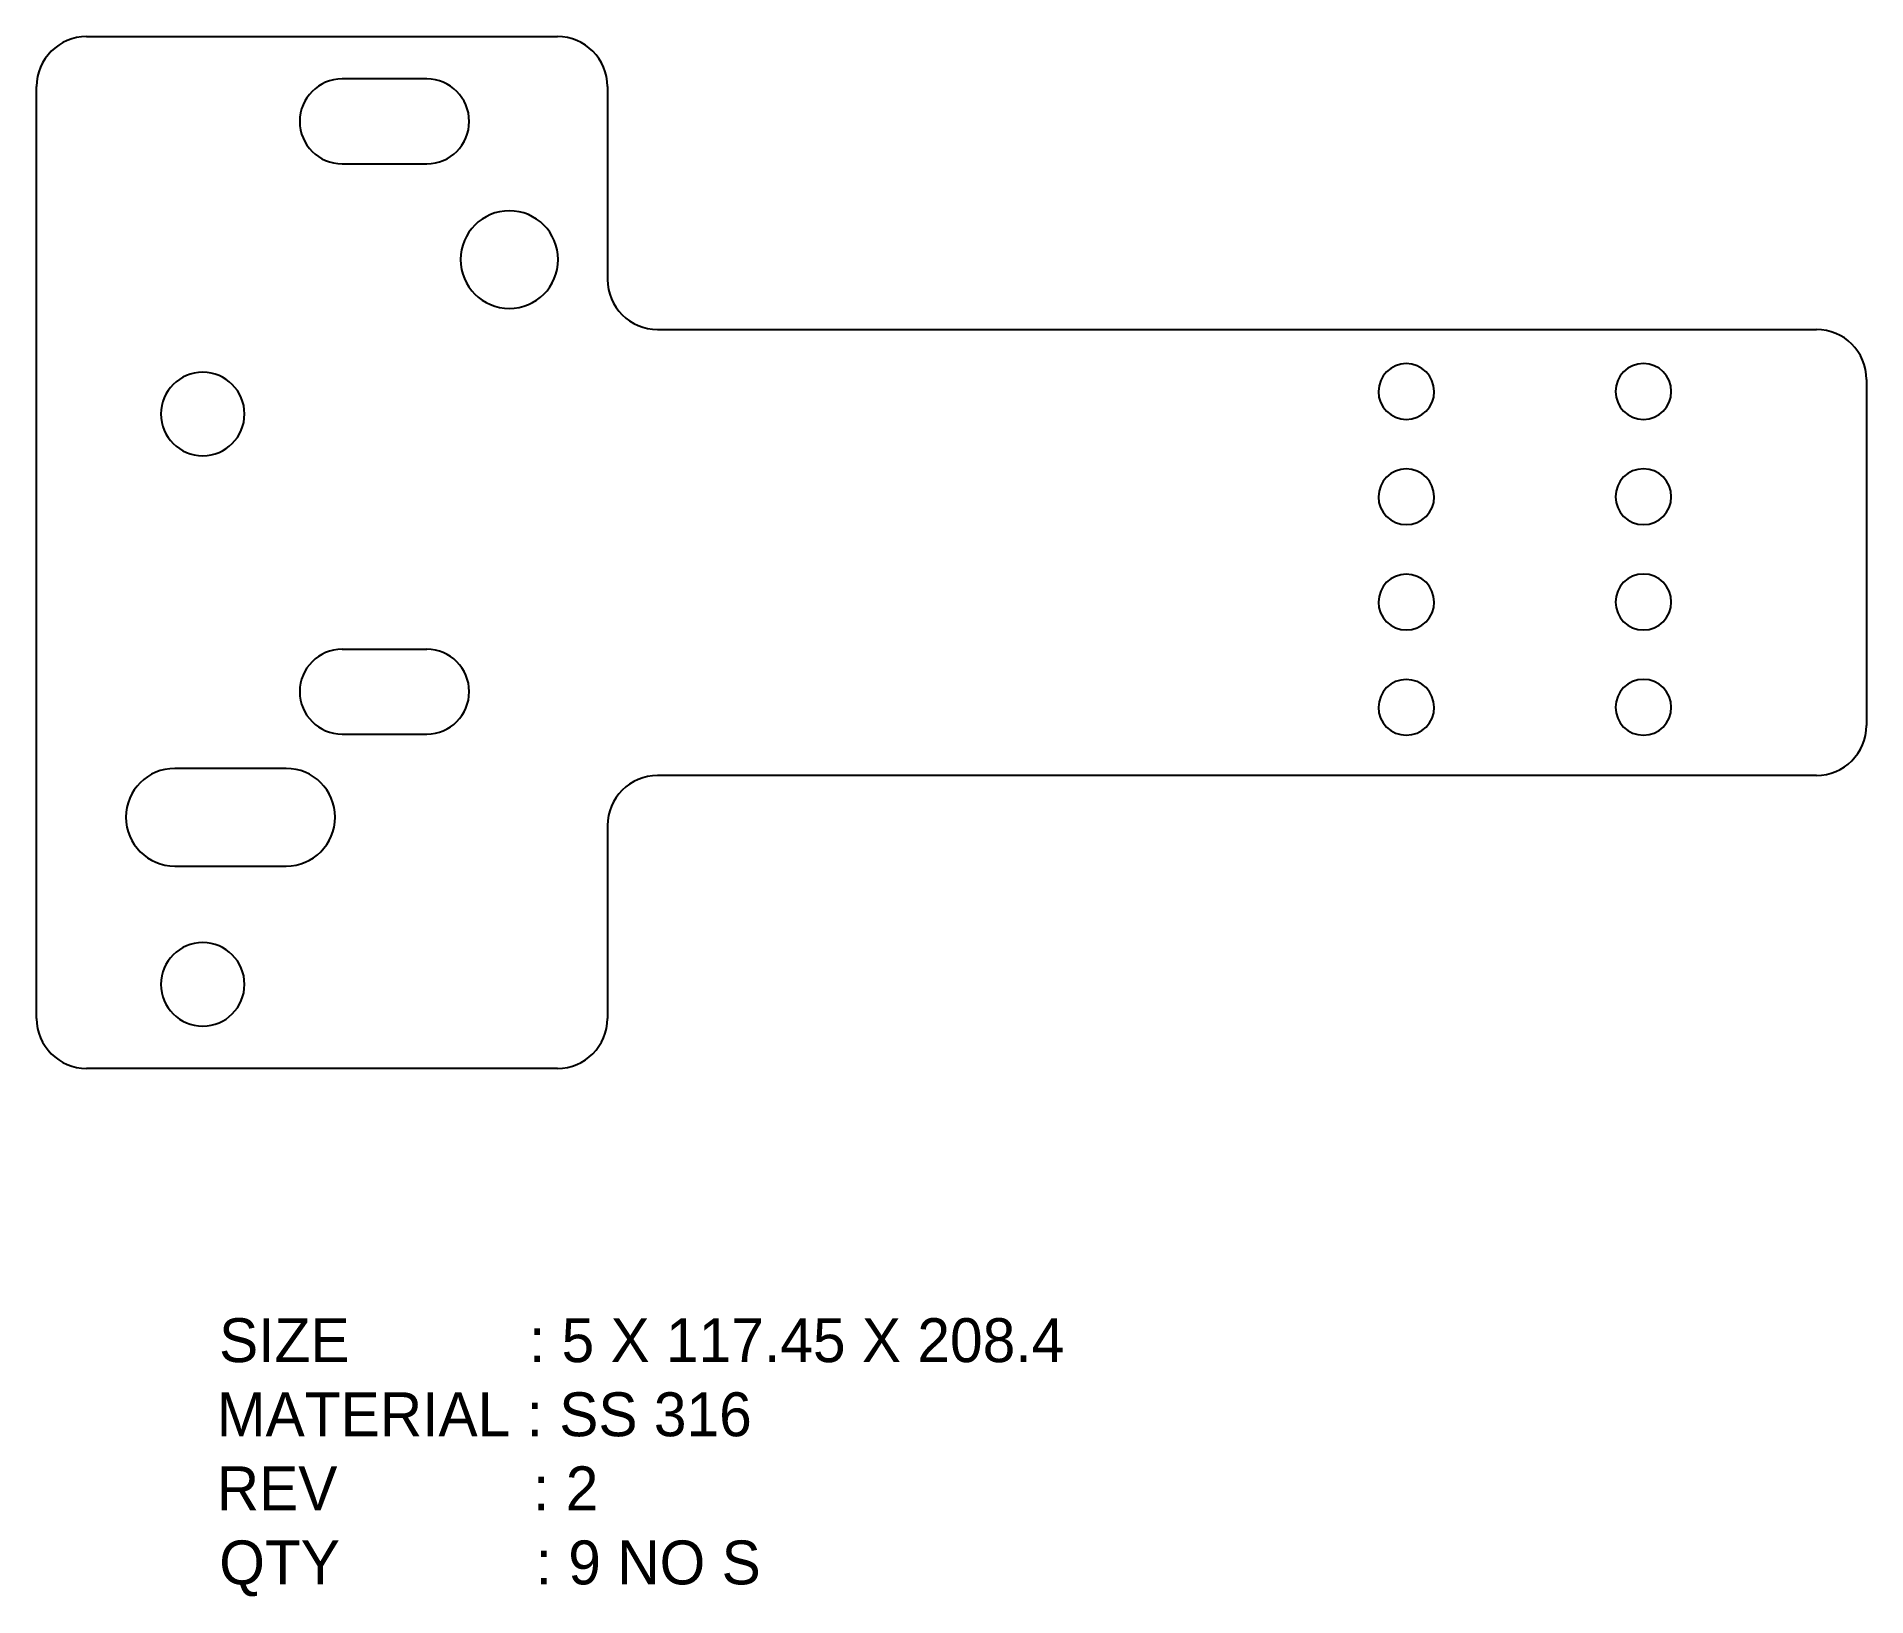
# Model space of a CAD drawing. Header units: inches. Extents: x 192 to 400, y -47 to 131.
import ezdxf

# ---------------------------------------------------------------- set-up
doc = ezdxf.new("R2010")
doc.units = ezdxf.units.IN
doc.header["$MEASUREMENT"] = 0
doc.layers.add('LaserCutting', color=3, linetype='Continuous')

msp = doc.modelspace()

# ---------------------------------------------------------------- linework, layer by layer
at = {"layer": 'LaserCutting'}
for p, q in [((197.53, 131), (251.15, 131)), ((191.83, 19.2), (191.83, 125.3)), ((236.27, 126.17), (226.62, 126.17)), ((256.85, 125.3), (256.85, 103.35)), ((226.62, 116.52), (236.27, 116.52)), ((262.55, 97.65), (394.53, 97.65)), ((400.23, 91.95), (400.23, 52.55)), ((236.27, 61.22), (226.62, 61.22)), ((226.62, 51.57), (236.27, 51.57)), ((220.27, 47.66), (207.57, 47.66)), ((394.53, 46.85), (262.55, 46.85)), ((256.85, 41.15), (256.85, 19.2)), ((207.57, 36.53), (220.27, 36.53)), ((251.15, 13.5), (197.53, 13.5))]:
    msp.add_line(p, q, dxfattribs=at)
for centre, radius, start, end in [((197.53, 125.3), 5.7, 90, 180), ((251.15, 125.3), 5.7, 0, 90), ((226.62, 121.34), 4.83, 90, 270), ((236.27, 121.34), 4.83, 270, 90), ((245.67, 105.6), 5.56, 0, 180), ((245.67, 105.6), 5.56, 180, 360), ((262.55, 103.35), 5.7, 180, 270), ((394.53, 91.95), 5.7, 360, 90), ((210.75, 88.02), 4.76, 0, 180), ((347.83, 90.59), 3.17, 360, 180), ((374.83, 90.59), 3.18, 0, 180), ((347.83, 90.59), 3.18, 180, 0), ((374.83, 90.59), 3.18, 180, 360), ((210.75, 88.02), 4.76, 180, 0), ((347.83, 78.6), 3.17, 360, 180), ((374.83, 78.6), 3.18, 0, 180), ((347.83, 78.6), 3.18, 180, 0), ((374.83, 78.6), 3.18, 180, 360), ((347.83, 66.61), 3.17, 360, 180), ((374.83, 66.61), 3.18, 0, 180), ((347.83, 66.61), 3.18, 180, 0), ((374.83, 66.61), 3.18, 180, 360), ((226.62, 56.4), 4.83, 90, 270), ((236.27, 56.4), 4.83, 270, 90), ((347.83, 54.62), 3.17, 360, 180), ((374.83, 54.62), 3.18, 0, 180), ((347.83, 54.62), 3.18, 180, 0), ((374.83, 54.62), 3.18, 180, 360), ((394.53, 52.55), 5.7, 270, 0), ((207.57, 42.1), 5.56, 90, 270), ((220.27, 42.1), 5.56, 270, 90), ((262.55, 41.15), 5.7, 90, 180), ((210.75, 23.07), 4.76, 0, 180), ((210.75, 23.07), 4.76, 180, 360), ((197.53, 19.2), 5.7, 180, 270), ((251.15, 19.2), 5.7, 270, 360)]:
    msp.add_arc(centre, radius, start, end, dxfattribs=at)

# ---------------------------------------------------------------- texts
at = {"color": 7}
for s, p in [('SIZE           : 5 X 117.45 X 208.4', (212.61, -19.95)), ('MATERIAL : SS 316', (212.34, -28.39)), ('REV            : 2', (212.34, -36.82)), ('QTY            : 9 NO S', (212.63, -45.26))]:
    msp.add_text(s, height=5, dxfattribs=at).set_placement(p)

doc.saveas('drawing.dxf')
